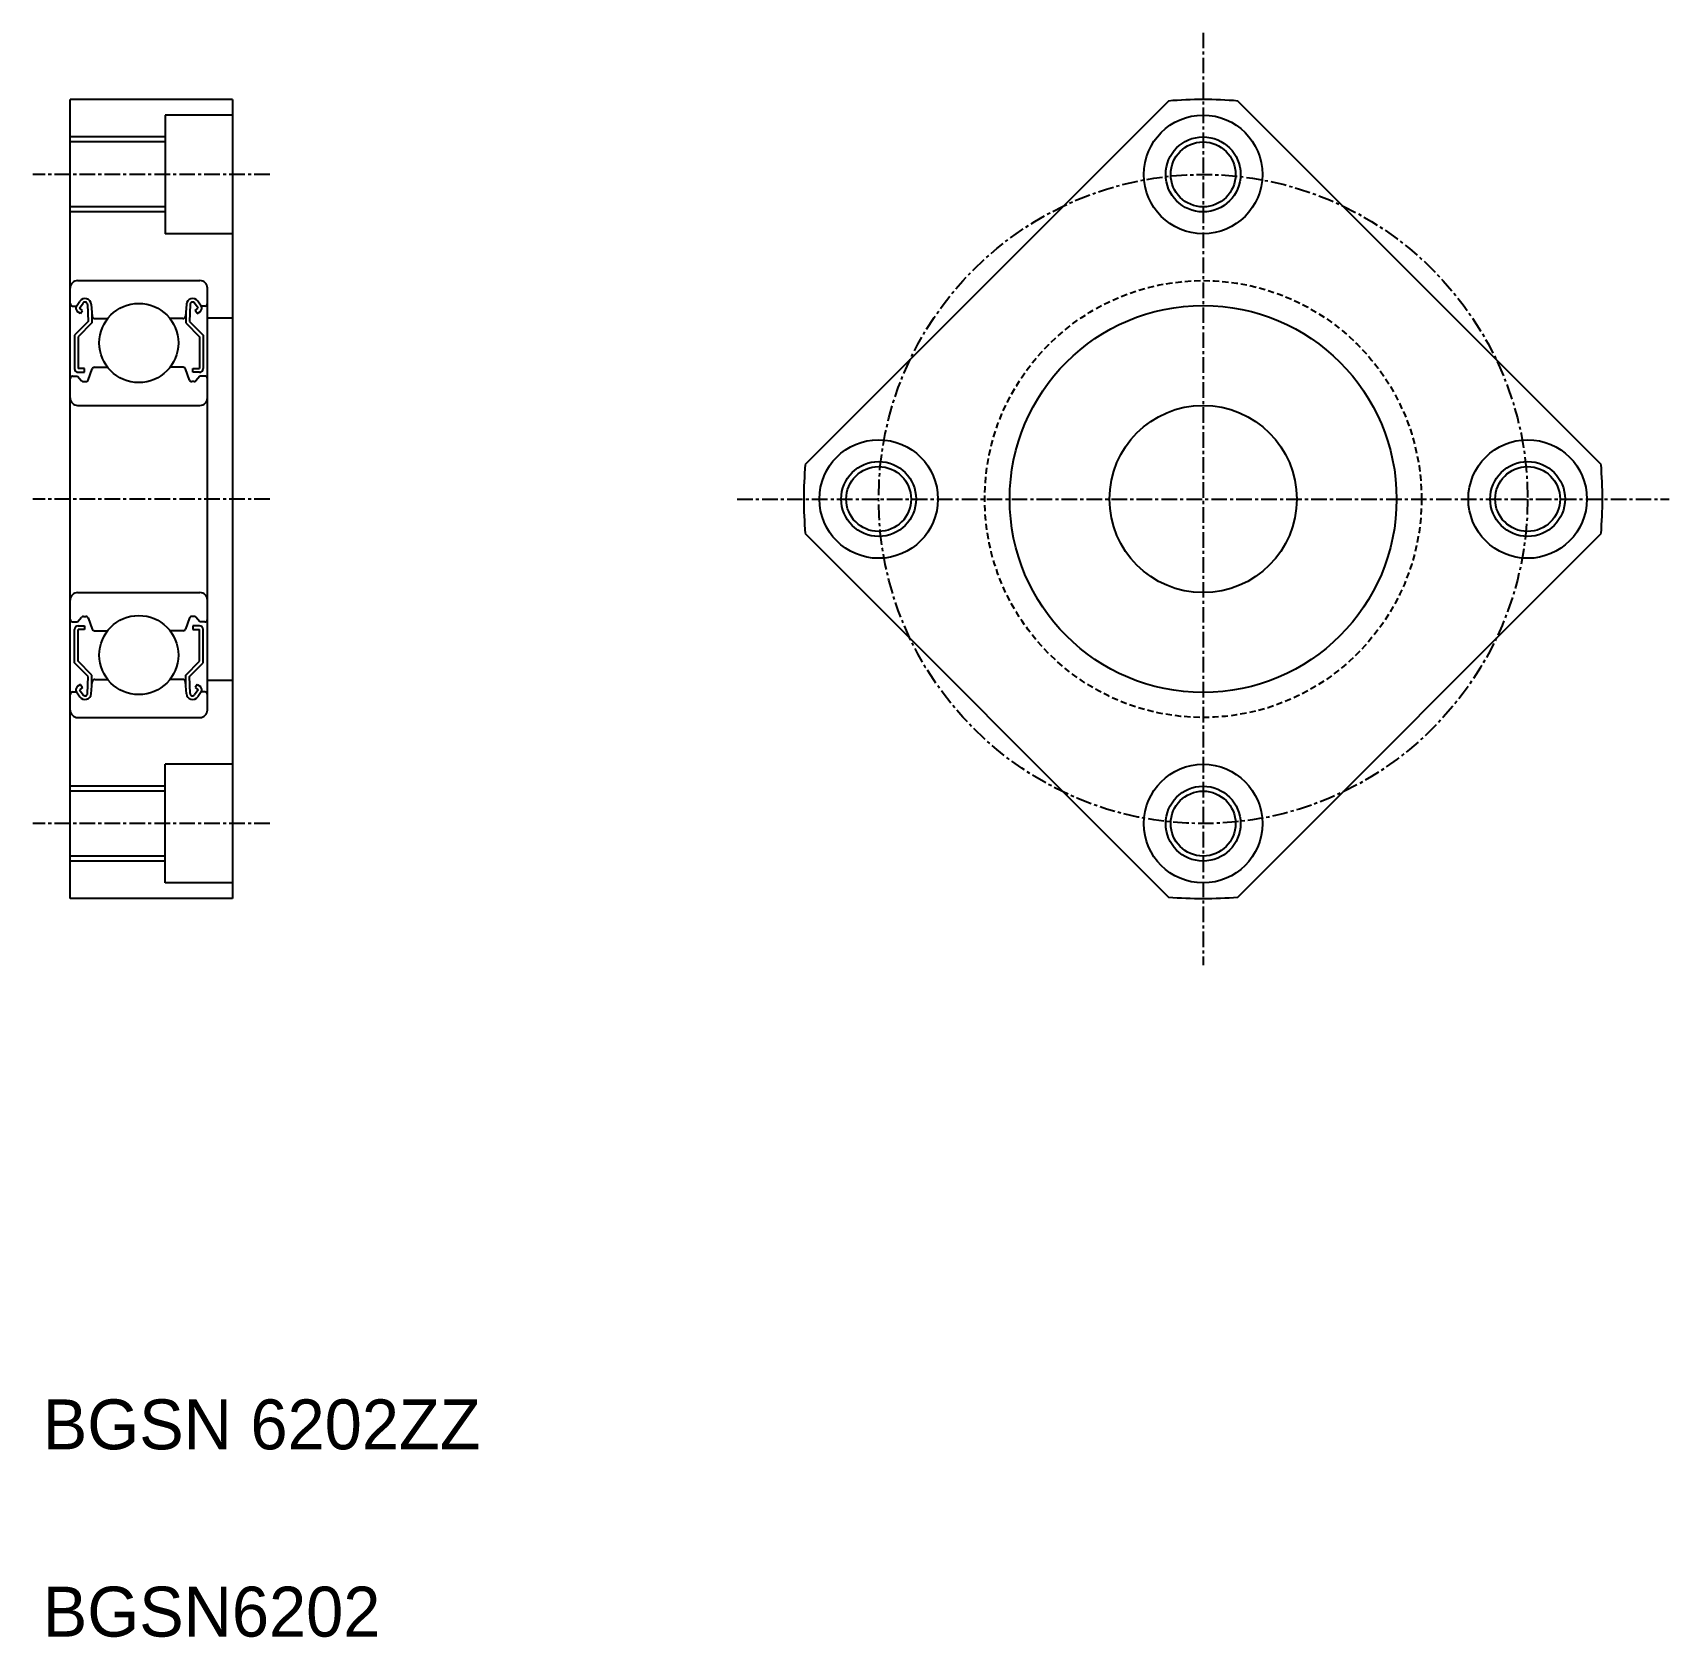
# Model space of a CAD drawing. Extents: x 168 to 299, y 85 to 214.
import ezdxf

# ---------------------------------------------------------------- set-up
doc = ezdxf.new("R2010")
doc.units = 0
doc.linetypes.add('CENTER', pattern=[2, 1.25, -0.25, 0.25, -0.25])
doc.linetypes.add('DASHED', pattern=[0.75, 0.5, -0.25])
doc.layers.get('0').update_dxf_attribs({"linetype": 'CONTINUOUS'})
doc.layers.add('CENTER', color=1, linetype='CENTER')

msp = doc.modelspace()

# ---------------------------------------------------------------- linework, layer by layer
for p, q in [((171.37, 144.44), (171.37, 208.44)), ((184.37, 208.44), (171.37, 208.44)), ((177.87, 208.44), (177.87, 208.44)), ((178.97, 207.19), (178.97, 197.69)), ((184.37, 207.19), (178.97, 207.19)), ((181.12, 208.44), (181.12, 208.44)), ((184.37, 208.44), (184.37, 144.44)), ((178.97, 205.04), (171.37, 205.04)), ((178.97, 199.84), (171.37, 199.84)), ((184.37, 197.69), (178.97, 197.69)), ((171.37, 159.54), (171.37, 193.34)), ((171.97, 193.94), (181.77, 193.94)), ((182.37, 159.54), (182.37, 193.34)), ((171.57, 191.89), (171.87, 191.89)), ((171.87, 191.89), (172.15, 192.29)), ((172.19, 191.3), (171.94, 191.47)), ((172.12, 191.72), (172.4, 192.12)), ((172.36, 191.55), (172.12, 191.72)), ((172.19, 191.3), (172.36, 191.55)), ((172.76, 192.01), (172.81, 190.67)), ((173.06, 192.05), (173.14, 191.07)), ((180.68, 192.05), (180.6, 191.07)), ((180.98, 192.01), (180.93, 190.67)), ((181.62, 191.72), (181.34, 192.12)), ((181.38, 191.55), (181.62, 191.72)), ((181.55, 191.3), (181.38, 191.55)), ((181.55, 191.3), (181.8, 191.47)), ((181.87, 191.89), (181.59, 192.29)), ((182.17, 191.89), (181.87, 191.89)), ((172.81, 190.67), (171.71, 189.57)), ((173.11, 190.54), (172.01, 189.44)), ((173.11, 191.41), (173.11, 190.54)), ((173.34, 190.89), (174.36, 190.89)), ((180.4, 190.89), (179.38, 190.89)), ((180.63, 191.41), (180.63, 190.54)), ((180.63, 190.54), (181.73, 189.44)), ((180.93, 190.67), (182.03, 189.57)), ((182.37, 190.94), (184.37, 190.94)), ((171.71, 189.57), (171.71, 186.89)), ((172.01, 189.44), (172.01, 186.89)), ((181.73, 189.44), (181.73, 186.89)), ((182.03, 189.57), (182.03, 186.89)), ((171.57, 186.29), (171.97, 186.29)), ((171.97, 186.29), (172.29, 185.91)), ((172.53, 186.89), (172.01, 186.89)), ((172.01, 186.59), (172.53, 186.59)), ((172.53, 186.59), (172.53, 186.89)), ((172.8, 185.97), (173.13, 186.86)), ((173.32, 186.99), (174.36, 186.99)), ((180.43, 186.99), (179.38, 186.99)), ((180.94, 185.97), (180.61, 186.86)), ((181.21, 186.89), (181.73, 186.89)), ((181.21, 186.59), (181.21, 186.89)), ((181.73, 186.59), (181.21, 186.59)), ((181.77, 186.29), (181.45, 185.91)), ((182.17, 186.29), (181.77, 186.29)), ((172.44, 185.84), (172.62, 185.84)), ((181.3, 185.84), (181.12, 185.84)), ((171.97, 183.94), (181.77, 183.94)), ((171.37, 176.44), (171.37, 176.44)), ((171.37, 168.19), (171.37, 168.19)), ((171.97, 168.94), (181.77, 168.94)), ((171.57, 166.59), (171.97, 166.59)), ((171.97, 166.59), (172.29, 166.97)), ((172.44, 167.04), (172.62, 167.04)), ((172.8, 166.91), (173.13, 166.02)), ((180.94, 166.91), (180.61, 166.02)), ((181.3, 167.04), (181.12, 167.04)), ((181.77, 166.59), (181.45, 166.97)), ((182.17, 166.59), (181.77, 166.59)), ((171.71, 163.32), (171.71, 165.99)), ((172.01, 166.29), (172.53, 166.29)), ((172.01, 163.44), (172.01, 165.99)), ((172.53, 165.99), (172.01, 165.99)), ((172.53, 166.29), (172.53, 165.99)), ((173.32, 165.89), (174.36, 165.89)), ((180.43, 165.89), (179.38, 165.89)), ((181.21, 166.29), (181.21, 165.99)), ((181.73, 166.29), (181.21, 166.29)), ((181.21, 165.99), (181.73, 165.99)), ((181.73, 163.44), (181.73, 165.99)), ((182.03, 163.32), (182.03, 165.99)), ((172.81, 162.22), (171.71, 163.32)), ((173.11, 162.34), (172.01, 163.44)), ((180.63, 162.34), (181.73, 163.44)), ((180.93, 162.22), (182.03, 163.32)), ((172.19, 161.58), (171.94, 161.41)), ((172.36, 161.34), (172.12, 161.16)), ((172.19, 161.58), (172.36, 161.34)), ((172.76, 160.87), (172.81, 162.22)), ((173.06, 160.84), (173.14, 161.81)), ((173.11, 161.47), (173.11, 162.34)), ((173.34, 161.99), (174.36, 161.99)), ((180.4, 161.99), (179.38, 161.99)), ((180.68, 160.84), (180.6, 161.81)), ((180.63, 161.47), (180.63, 162.34)), ((180.98, 160.87), (180.93, 162.22)), ((181.55, 161.58), (181.38, 161.34)), ((181.38, 161.34), (181.62, 161.16)), ((181.55, 161.58), (181.8, 161.41)), ((182.37, 161.94), (184.37, 161.94)), ((171.57, 160.99), (171.87, 160.99)), ((171.87, 160.99), (172.15, 160.59)), ((172.12, 161.16), (172.4, 160.76)), ((181.62, 161.16), (181.34, 160.76)), ((181.87, 160.99), (181.59, 160.59)), ((182.17, 160.99), (181.87, 160.99)), ((171.97, 158.94), (181.77, 158.94)), ((178.97, 145.69), (178.97, 155.19)), ((184.37, 155.19), (178.97, 155.19)), ((178.97, 153.04), (171.37, 153.04)), ((178.97, 147.84), (171.37, 147.84)), ((184.37, 145.69), (178.97, 145.69)), ((184.37, 144.44), (171.37, 144.44))]:
    msp.add_line(p, q)
at = {"color": 3}
for p, q in [((178.97, 205.44), (171.37, 205.44)), ((178.97, 199.44), (171.37, 199.44)), ((178.97, 153.44), (171.37, 153.44)), ((178.97, 147.44), (171.37, 147.44))]:
    msp.add_line(p, q, dxfattribs=at)
for points in [[(259.38, 208.32), (230.27, 179.21)], [(294.03, 179.21), (264.92, 208.32)], [(230.27, 173.67), (259.38, 144.56)], [(264.92, 144.56), (294.03, 173.67)]]:
    msp.add_lwpolyline(points)
for centre, radius in [((262.15, 202.44), 4.75), ((262.15, 202.44), 2.6), ((176.87, 188.94), 3.17), ((262.15, 176.44), 15.5), ((262.15, 176.44), 7.5), ((236.15, 176.44), 4.75), ((288.15, 176.44), 4.75), ((236.15, 176.44), 2.6), ((288.15, 176.44), 2.6), ((176.87, 163.94), 3.17), ((262.15, 150.44), 4.75), ((262.15, 150.44), 2.6)]:
    msp.add_circle(centre, radius)
for centre in [(262.15, 202.44), (236.15, 176.44), (288.15, 176.44), (262.15, 150.44)]:
    msp.add_circle(centre, 3, dxfattribs=at)
at = {"color": 3, "linetype": 'DASHED'}
msp.add_circle((262.15, 176.44), 17.5, dxfattribs=at)
for centre, radius, start, end in [((262.15, 176.44), 32, 85.0374, 94.9626), ((171.97, 193.34), 0.6, 90, 180), ((181.77, 193.34), 0.6, 0, 90), ((171.57, 192.09), 0.2, 180, 270), ((172.12, 191.72), 0.3, 144.9356, 235.0377), ((172.56, 192), 0.5, 5.065, 144.9356), ((172.56, 192.01), 0.2, 2.1312, 144.9367), ((181.18, 192), 0.5, 35.0644, 174.935), ((181.18, 192.01), 0.2, 35.0633, 177.8688), ((181.62, 191.72), 0.3, 304.9623, 35.0644), ((182.17, 192.09), 0.2, 270, 0), ((173.34, 191.09), 0.2, 185.065, 270), ((180.4, 191.09), 0.2, 270, 354.935), ((171.57, 186.09), 0.2, 90, 180), ((172.01, 186.89), 0.3, 180, 270), ((173.32, 186.79), 0.2, 90, 159.9703), ((180.43, 186.79), 0.2, 20.0297, 90), ((181.73, 186.89), 0.3, 270, 0), ((182.17, 186.09), 0.2, 0, 90), ((172.44, 186.04), 0.2, 219.997, 270), ((172.62, 186.04), 0.2, 270, 339.9703), ((181.12, 186.04), 0.2, 200.0297, 270), ((181.3, 186.04), 0.2, 270, 320.003), ((171.97, 184.54), 0.6, 180, 270), ((181.77, 184.54), 0.6, 270, 0), ((262.15, 176.44), 32, 175.0374, 184.9626), ((262.15, 176.44), 32, 355.0374, 4.9626), ((171.97, 168.34), 0.6, 90, 180), ((181.77, 168.34), 0.6, 0, 90), ((171.57, 166.79), 0.2, 180, 270), ((172.44, 166.84), 0.2, 90, 140.003), ((172.62, 166.84), 0.2, 20.0297, 90), ((181.12, 166.84), 0.2, 90, 159.9703), ((181.3, 166.84), 0.2, 39.997, 90), ((182.17, 166.79), 0.2, 270, 0), ((172.01, 165.99), 0.3, 90, 180), ((173.32, 166.09), 0.2, 200.0297, 270), ((180.43, 166.09), 0.2, 270, 339.9703), ((181.73, 165.99), 0.3, 0, 90), ((172.12, 161.16), 0.3, 124.9623, 215.0644), ((173.34, 161.79), 0.2, 90, 174.935), ((180.4, 161.79), 0.2, 5.065, 90), ((181.62, 161.16), 0.3, 324.9356, 55.0377), ((171.57, 160.79), 0.2, 90, 180), ((172.56, 160.88), 0.5, 215.0644, 354.935), ((172.56, 160.88), 0.2, 215.0633, 357.8688), ((181.18, 160.88), 0.5, 185.065, 324.9356), ((181.18, 160.88), 0.2, 182.1312, 324.9367), ((182.17, 160.79), 0.2, 0, 90), ((171.97, 159.54), 0.6, 180, 270), ((181.77, 159.54), 0.6, 270, 0), ((262.15, 176.44), 32, 265.0374, 274.9626)]:
    msp.add_arc(centre, radius, start, end)
at = {"layer": 'CENTER', "color": 1, "linetype": 'CENTER'}
for p, q in [((262.15, 213.79), (262.15, 139.09)), ((187.37, 202.44), (168.37, 202.44)), ((187.37, 176.44), (168.37, 176.44)), ((224.81, 176.44), (299.5, 176.44)), ((187.37, 150.44), (168.37, 150.44))]:
    msp.add_line(p, q, dxfattribs=at)
msp.add_circle((262.15, 176.44), 26, dxfattribs=at)

# ---------------------------------------------------------------- texts
for s, p in [('BGSN 6202ZZ', (169.17, 100.32)), ('BGSN6202', (169.17, 85.32))]:
    msp.add_text(s, height=4).set_placement(p)

doc.saveas('drawing.dxf')
